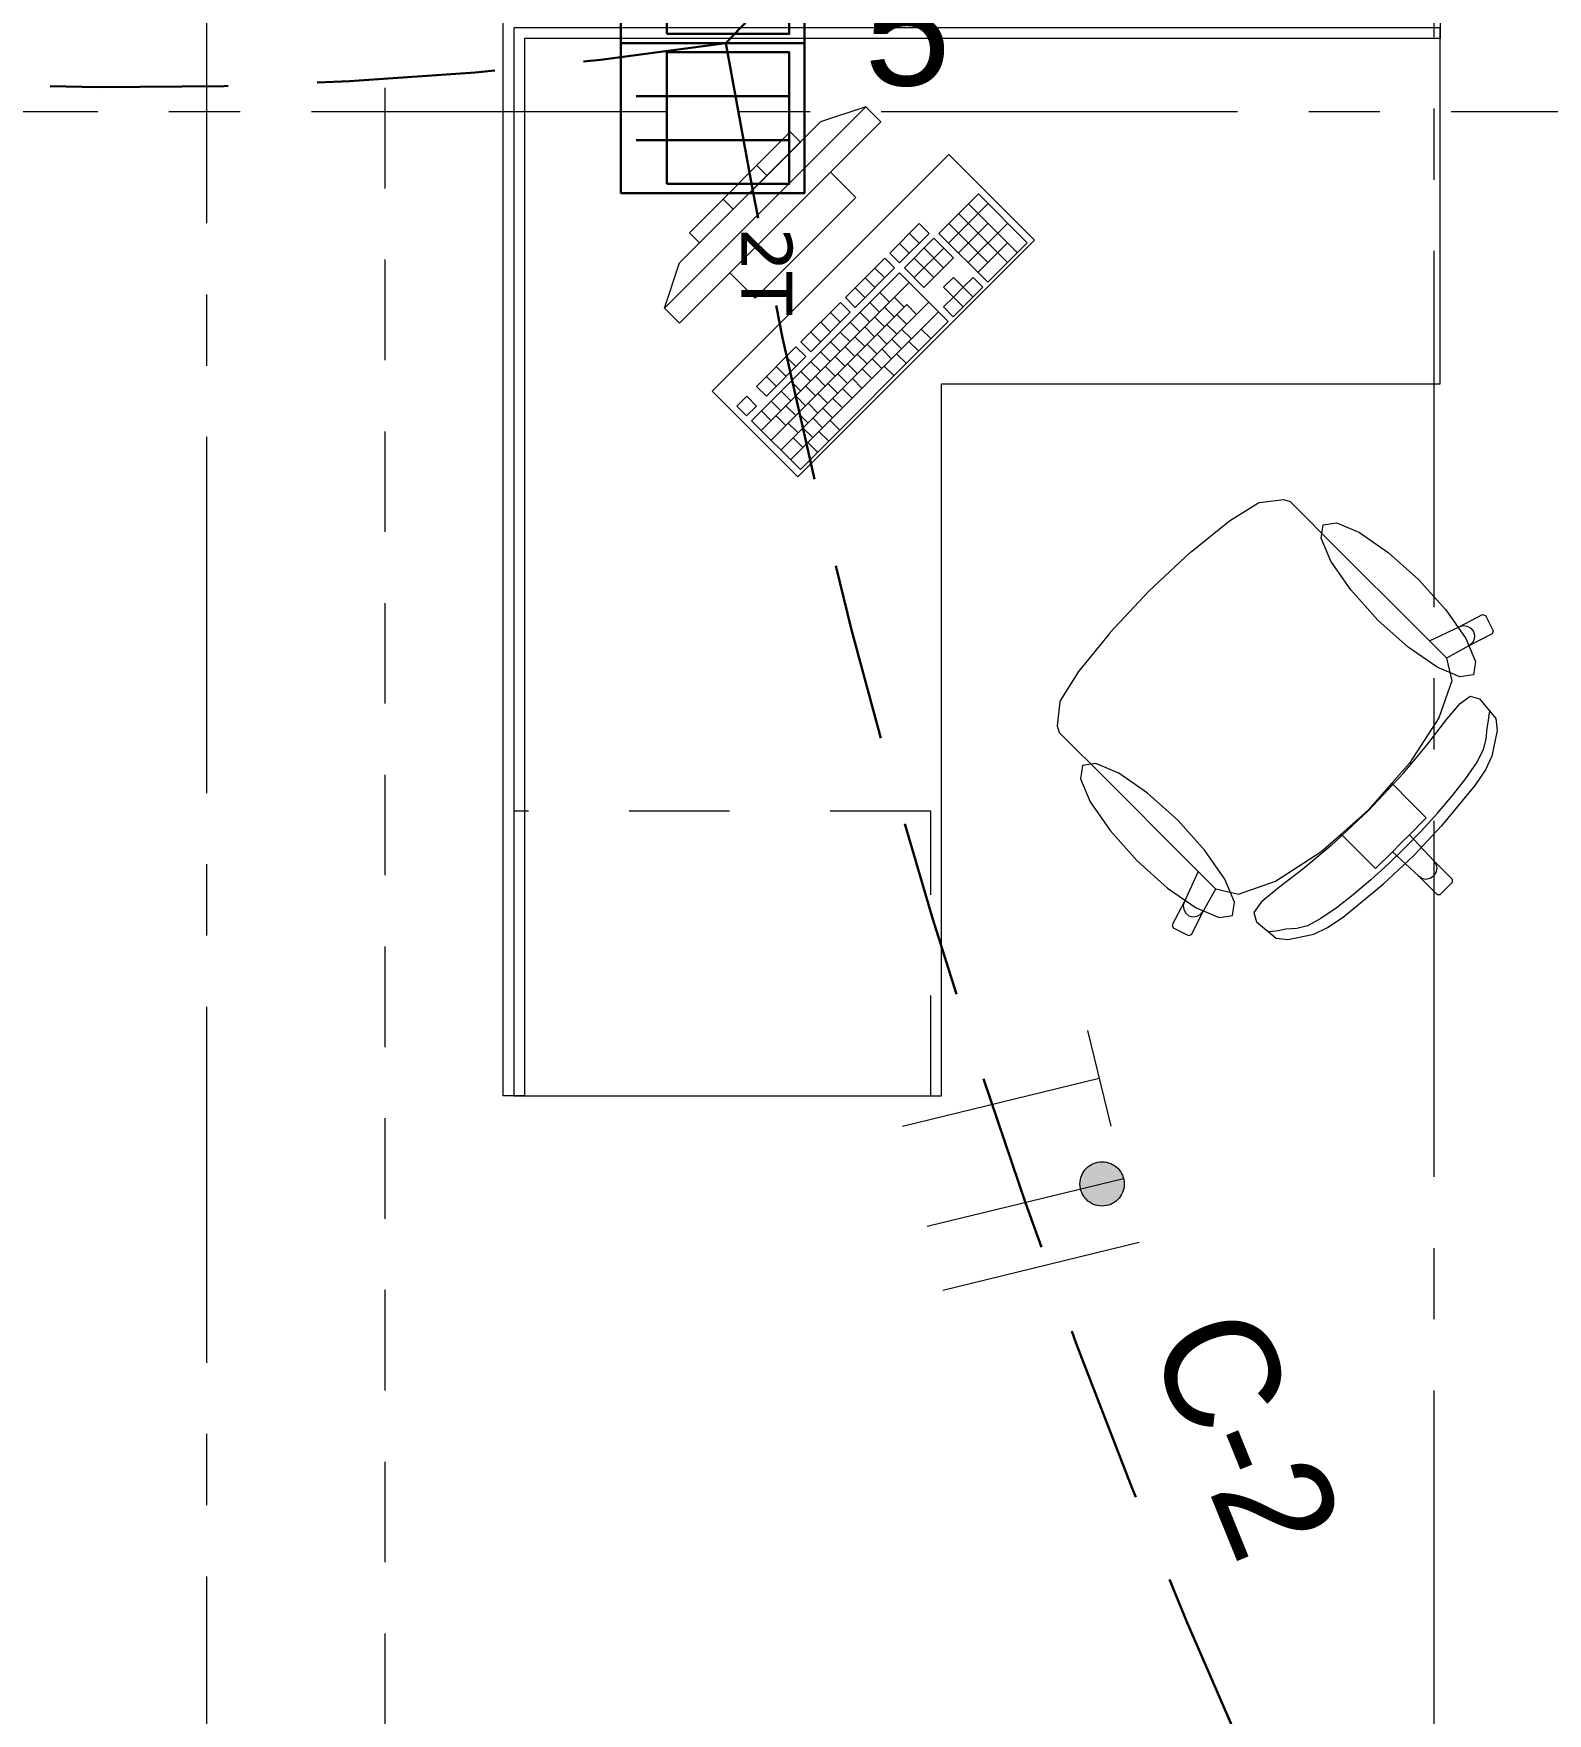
# Model space of a CAD drawing. Header units: inches. Extents: x -19 to 5698, y -728 to 92.
# Drawn here: x 314.577 to 316.702, y 32.158 to 34.516 of the extents above; entities that cross this region are included whole.
import ezdxf

# ---------------------------------------------------------------- set-up
doc = ezdxf.new("R2010")
doc.units = ezdxf.units.IN
doc.header["$MEASUREMENT"] = 0
for name, pattern in [('CONTINUA', [0]), ('HIDDEN', [0.375, 0.25, -0.125]), ('Hidden Line', [0.195611, 0.141111, -0.0545]), ('Punto & Raya', [0.65, 0.5, -0.075, 0, -0.075]), ('Rayas', [0.282222, 0.141111, -0.141111]), ('RAYITAS', [0.375, 0.25, -0.125])]:
    doc.linetypes.add(name, pattern=pattern)
doc.layers.get('0').update_dxf_attribs({"color": 61})
for name, color, linetype, lineweight in [('00 conduct tomacorr', 120, 'HIDDEN', 30), ('00 IE CKTO ILUMINACION', 3, 'Continuous', 50), ('00 IE LUZ EMERGENCIA', 253, 'Continuous', 0), ('T-TECHO-E', 150, 'Continuous', 20), ('TOMACORRIENTE', 22, 'RAYITAS', 9)]:
    doc.layers.add(name, color=color, linetype=linetype, lineweight=lineweight)
for name, color, linetype in [('02 _ ARQ _ ALB _ Ejes Generales', 251, 'Continuous'), ('08 _ STR _ EXT _ 09 Vigas', 251, 'Continuous'), ('Interior - Mobiliario', 7, 'Continuous'), ('Marcador - Secciones', 7, 'Continuous')]:
    doc.layers.add(name, color=color, linetype=linetype)
doc.styles.add('Annotative', font='arial.ttf')

# ---------------------------------------------------------------- blocks, each defined once
blk = doc.blocks.new('CAJA POP UP 6 MODULOS')
at = {"layer": '00 conduct tomacorr', "linetype": 'Continuous'}
for p, q in [((-0.095, -0.165), (-0.095, -0.0151)), ((-0.052, -0.165), (-0.052, -0.0151)), ((0.052, -0.165), (0.052, -0.0151)), ((0.095, -0.165), (0.095, -0.0151)), ((0, -0.165), (0, -0.18))]:
    blk.add_line(p, q, dxfattribs=at)
for points in [[(-0.147, 0), (0.147, 0), (0.147, -0.18), (-0.147, -0.18)], [(0, 0), (0.147, 0), (0.147, -0.18), (0, -0.18)]]:
    blk.add_lwpolyline(points, close=True, dxfattribs=at)
for points in [[(-0.138, -0.045), (-0.009, -0.045), (-0.009, -0.165), (-0.138, -0.165), (-0.138, -0.045)], [(0.009, -0.045), (0.138, -0.045), (0.138, -0.165), (0.009, -0.165), (0.009, -0.045)]]:
    blk.add_lwpolyline(points, dxfattribs=at)
at = {"color": 1, "insert": (-0.1807, -0.168), "char_height": 0.05, "attachment_point": 1, "rotation": 180}
blk.add_mtext_dynamic_manual_height_columns('{\\fVerdana|b0|i0|c0|p34;2T}', width=0.000481, gutter_width=0.1561, heights=[0], dxfattribs=at)
blk = doc.blocks.new('a')
at = {"layer": 'TOMACORRIENTE', "ltscale": 0.05}
h = blk.add_hatch(color=4, dxfattribs=at)
edge = h.paths.add_edge_path()
edge.add_arc((0, 0.0752), 0.0211, 0, 360)
at = {"layer": 'TOMACORRIENTE', "color": 4}
for p, q in [((-0.1455, 0.0963), (-0.0515, 0.0963)), ((-0.0985, 0.0963), (-0.0985, -0.0966)), ((0, 0.0963), (0, -0.0963)), ((0.0623, -0.0963), (0.0623, 0.0963))]:
    blk.add_line(p, q, dxfattribs=at)
blk.add_circle((0, 0.0752), 0.0211, dxfattribs=at)
blk = doc.blocks.new('CABLE 3FACE')
at = {"layer": 'T-TECHO-E', "rotation": 59.94170052614085}
blk.add_blockref('a', (0, 0), dxfattribs=at)

msp = doc.modelspace()

# ---------------------------------------------------------------- linework, layer by layer
at = {"layer": '00 conduct tomacorr'}
for centre, radius, start, end in [((312.8448, 37.2305, -0.0007), 3.8406, 314.7477, 6.5191), ((314.7061, 40.2016, -0.0007), 5.7607, 250.29535, 278.40898), ((325.4926, 36.2029, -0.0007), 10.0884, 189.70155, 208.82372)]:
    msp.add_arc(centre, radius, start, end, dxfattribs=at)
at = {"layer": '02 _ ARQ _ ALB _ Ejes Generales', "color": 251, "linetype": 'Punto & Raya', "lineweight": 13, "true_color": 0x636466}
msp.add_line((314.82, 3.05), (314.82, 44.9), dxfattribs=at)
at = {"layer": '08 _ STR _ EXT _ 09 Vigas', "color": 251, "linetype": 'Hidden Line', "lineweight": 13, "true_color": 0x636466}
msp.add_line((315.07, 30.2), (315.07, 39.4), dxfattribs=at)
at = {"layer": 'Interior - Mobiliario', "color": 175, "linetype": 'Continuous', "lineweight": 13}
for p, q in [((315.236, 34.5096), (315.236, 34.5396)), ((316.551, 34.5396), (316.551, 34.5096)), ((315.236, 33.0246), (315.236, 34.5096)), ((315.266, 34.5096), (315.266, 33.0246)), ((316.551, 34.5096), (315.266, 34.5096)), ((315.745, 34.4135), (315.4621, 34.1307)), ((315.745, 34.4135), (315.6813, 34.3923)), ((315.7662, 34.3923), (315.745, 34.4135)), ((315.4833, 34.1095), (315.7662, 34.3923)), ((315.4833, 34.1943), (315.6813, 34.3923)), ((315.6389, 34.3782), (315.4975, 34.2367)), ((315.653, 34.364), (315.6389, 34.3782)), ((315.5116, 34.2226), (315.653, 34.364)), ((315.6955, 34.3216), (315.554, 34.1802)), ((315.6059, 34.3169), (315.5917, 34.331)), ((315.7308, 34.2862), (315.6955, 34.3216)), ((315.5588, 34.2697), (315.5446, 34.2839)), ((315.5894, 34.1448), (315.7308, 34.2862)), ((315.9029, 34.2912), (315.8475, 34.2358)), ((315.8612, 34.2221), (315.9166, 34.2775)), ((315.9576, 34.2088), (315.8891, 34.2774)), ((315.9715, 34.2226), (315.9029, 34.2912)), ((315.82, 34.2495), (315.7785, 34.2079)), ((315.8337, 34.2357), (315.82, 34.2495)), ((315.9162, 34.1948), (315.8614, 34.2497)), ((315.875, 34.2084), (315.9165, 34.2499)), ((315.9438, 34.1949), (315.8752, 34.2635)), ((315.8887, 34.1947), (315.9441, 34.2501)), ((315.4975, 34.2367), (315.5116, 34.2226)), ((315.7922, 34.1942), (315.8337, 34.2357)), ((315.8406, 34.2289), (315.7991, 34.1873)), ((315.8199, 34.2219), (315.8062, 34.2356)), ((315.868, 34.2015), (315.8406, 34.2289)), ((315.8475, 34.2358), (315.9161, 34.1672)), ((315.7716, 34.201), (315.7162, 34.1456)), ((315.7853, 34.1873), (315.7716, 34.201)), ((315.7785, 34.2079), (315.7922, 34.1942)), ((315.806, 34.208), (315.7923, 34.2218)), ((315.8128, 34.1736), (315.8543, 34.2152)), ((315.8403, 34.1738), (315.8129, 34.2012)), ((315.8265, 34.1599), (315.868, 34.2015)), ((315.8542, 34.1876), (315.8268, 34.215)), ((315.9024, 34.181), (315.9439, 34.2225)), ((315.9161, 34.1672), (315.9715, 34.2226)), ((315.4621, 34.1307), (315.4833, 34.1943)), ((315.554, 34.1802), (315.5894, 34.1448)), ((315.7921, 34.1804), (315.5844, 33.9727)), ((315.7299, 34.1319), (315.7853, 34.1873)), ((315.7714, 34.1734), (315.7577, 34.1871)), ((315.8607, 34.1119), (315.7921, 34.1804)), ((315.7991, 34.1873), (315.8265, 34.1599)), ((315.5981, 33.959), (315.8058, 34.1667)), ((315.7437, 34.1457), (315.73, 34.1594)), ((315.7576, 34.1596), (315.7439, 34.1733)), ((315.8679, 34.1739), (315.854, 34.1601)), ((315.854, 34.1601), (315.8678, 34.1463)), ((315.8676, 34.1188), (315.9092, 34.1603)), ((315.8678, 34.1463), (315.8816, 34.1602)), ((315.8816, 34.1602), (315.8679, 34.1739)), ((315.8955, 34.174), (315.8816, 34.1602)), ((315.8953, 34.1465), (315.8816, 34.1602)), ((315.9092, 34.1603), (315.8955, 34.174)), ((315.4621, 34.1307), (315.4833, 34.1095)), ((315.6119, 33.9453), (315.8023, 34.1357)), ((315.6256, 33.9316), (315.8333, 34.1393)), ((315.7093, 34.1387), (315.6539, 34.0833)), ((315.723, 34.125), (315.7093, 34.1387)), ((315.7162, 34.1456), (315.7299, 34.1319)), ((315.7643, 34.1252), (315.7506, 34.1389)), ((315.7782, 34.139), (315.7644, 34.1527)), ((315.7849, 34.1184), (315.7712, 34.1321)), ((315.7988, 34.1322), (315.7851, 34.1459)), ((315.816, 34.122), (315.8023, 34.1357)), ((315.8678, 34.1463), (315.8539, 34.1325)), ((315.8539, 34.1325), (315.8676, 34.1188)), ((315.8815, 34.1326), (315.8678, 34.1463)), ((315.6393, 33.9179), (315.847, 34.1256)), ((315.653, 33.9041), (315.8607, 34.1119)), ((315.6676, 34.0696), (315.723, 34.125)), ((315.6953, 34.0973), (315.6816, 34.111)), ((315.7091, 34.1111), (315.6954, 34.1248)), ((315.7366, 34.0975), (315.7229, 34.1112)), ((315.7505, 34.1113), (315.7367, 34.125)), ((315.7711, 34.1045), (315.7574, 34.1182)), ((315.7883, 34.0943), (315.7746, 34.108)), ((315.8021, 34.1081), (315.7884, 34.1218)), ((315.6539, 34.0833), (315.6676, 34.0696)), ((315.6814, 34.0834), (315.6677, 34.0971)), ((315.7089, 34.0698), (315.6952, 34.0835)), ((315.7228, 34.0836), (315.7091, 34.0973)), ((315.7434, 34.0768), (315.7297, 34.0905)), ((315.7572, 34.0907), (315.7435, 34.1044)), ((315.7744, 34.0804), (315.7607, 34.0941)), ((315.7951, 34.0736), (315.7813, 34.0874)), ((315.8089, 34.0875), (315.7952, 34.1012)), ((315.8192, 34.0703), (315.8054, 34.084)), ((315.8365, 34.0876), (315.8228, 34.1013)), ((315.6469, 34.0764), (315.5915, 34.021)), ((315.6053, 34.0073), (315.6607, 34.0627)), ((315.6468, 34.0488), (315.6331, 34.0625)), ((315.6607, 34.0627), (315.6469, 34.0764)), ((315.6951, 34.0559), (315.6814, 34.0696)), ((315.7157, 34.0491), (315.702, 34.0629)), ((315.7296, 34.063), (315.7158, 34.0767)), ((315.7467, 34.0527), (315.733, 34.0664)), ((315.7606, 34.0666), (315.7469, 34.0803)), ((315.7674, 34.0459), (315.7537, 34.0597)), ((315.7812, 34.0598), (315.7675, 34.0735)), ((315.8019, 34.053), (315.7881, 34.0667)), ((315.633, 34.035), (315.6192, 34.0487)), ((315.6674, 34.0282), (315.6537, 34.0419)), ((315.6812, 34.0421), (315.6675, 34.0558)), ((315.688, 34.0214), (315.6743, 34.0352)), ((315.7019, 34.0353), (315.6881, 34.049)), ((315.719, 34.025), (315.7053, 34.0388)), ((315.7329, 34.0389), (315.7192, 34.0526)), ((315.7535, 34.0321), (315.7398, 34.0458)), ((315.7845, 34.0357), (315.7708, 34.0494)), ((315.5915, 34.021), (315.6053, 34.0073)), ((315.6191, 34.0211), (315.6054, 34.0348)), ((315.6397, 34.0005), (315.626, 34.0143)), ((315.6535, 34.0144), (315.6398, 34.0281)), ((315.6742, 34.0076), (315.6605, 34.0213)), ((315.7052, 34.0112), (315.6915, 34.0249)), ((315.7258, 34.0044), (315.7121, 34.0181)), ((315.7397, 34.0182), (315.726, 34.032)), ((315.5777, 34.0071), (315.5639, 33.9933)), ((315.5639, 33.9933), (315.5776, 33.9796)), ((315.5776, 33.9796), (315.5914, 33.9934)), ((315.5914, 33.9934), (315.5777, 34.0071)), ((315.6258, 33.9867), (315.6121, 34.0004)), ((315.6465, 33.9799), (315.6328, 33.9936)), ((315.6603, 33.9937), (315.6466, 34.0075)), ((315.6775, 33.9835), (315.6638, 33.9972)), ((315.6913, 33.9973), (315.6776, 34.0111)), ((315.6981, 33.9767), (315.6844, 33.9904)), ((315.712, 33.9906), (315.6983, 34.0043)), ((315.5844, 33.9727), (315.653, 33.9041)), ((315.612, 33.9728), (315.5983, 33.9866)), ((315.6326, 33.9661), (315.6189, 33.9798)), ((315.6498, 33.9558), (315.6361, 33.9695)), ((315.6636, 33.9696), (315.6499, 33.9834)), ((315.6843, 33.9629), (315.6706, 33.9766)), ((315.7084, 33.9595), (315.6947, 33.9732)), ((315.6566, 33.9352), (315.6429, 33.9489)), ((315.6704, 33.949), (315.6567, 33.9627)), ((315.6772, 33.9284), (315.6635, 33.9421)), ((315.6928, 33.944), (315.6791, 33.9577)), ((316.2553, 33.8323), (316.2953, 33.8572)), ((316.2953, 33.8572), (316.2974, 33.8581)), ((316.2974, 33.8581), (316.3313, 33.8621)), ((316.3313, 33.8621), (316.3406, 33.8592)), ((316.3406, 33.8592), (316.3626, 33.8373)), ((316.2016, 33.7887), (316.2553, 33.8323)), ((316.3626, 33.8373), (316.3881, 33.8118)), ((316.3881, 33.8118), (316.536, 33.6639)), ((316.1424, 33.7332), (316.2008, 33.788)), ((316.2008, 33.788), (316.2016, 33.7887)), ((316.1424, 33.7332), (316.0876, 33.6749)), ((316.536, 33.6639), (316.5777, 33.6835)), ((316.5777, 33.6835), (316.6108, 33.7005)), ((316.5777, 33.6835), (316.5834, 33.6851)), ((316.5834, 33.6851), (316.5892, 33.6844)), ((316.5892, 33.6844), (316.5943, 33.6816)), ((316.5943, 33.6816), (316.5979, 33.677)), ((316.6108, 33.7005), (316.6149, 33.6992)), ((316.6149, 33.6992), (316.6257, 33.6778)), ((316.0869, 33.674), (316.0433, 33.6204)), ((316.0876, 33.6749), (316.0869, 33.674)), ((316.5602, 33.6397), (316.536, 33.6639)), ((316.6243, 33.6737), (316.5912, 33.6568)), ((316.5959, 33.6604), (316.5912, 33.6568)), ((316.5988, 33.6656), (316.5959, 33.6604)), ((316.5979, 33.677), (316.5995, 33.6714)), ((316.5995, 33.6714), (316.5988, 33.6656)), ((316.6257, 33.6778), (316.6243, 33.6737)), ((316.5912, 33.6568), (316.5602, 33.6395)), ((316.5602, 33.6397), (316.5602, 33.6395)), ((316.5602, 33.6395), (316.5677, 33.6075)), ((316.0433, 33.6204), (316.0184, 33.5803)), ((316.5677, 33.6075), (316.5494, 33.5555)), ((316.0175, 33.5782), (316.0135, 33.5443)), ((316.0184, 33.5803), (316.0175, 33.5782)), ((316.5605, 33.5535), (316.5791, 33.5758)), ((316.5791, 33.5758), (316.5934, 33.5858)), ((316.5934, 33.5858), (316.6063, 33.5824)), ((316.6063, 33.5824), (316.6295, 33.5545)), ((316.6199, 33.5598), (316.6207, 33.5643)), ((316.0135, 33.5443), (316.0164, 33.535)), ((316.5494, 33.5555), (316.508, 33.4917)), ((316.5326, 33.5173), (316.5605, 33.5535)), ((316.6159, 33.5256), (316.6171, 33.541)), ((316.6171, 33.541), (316.6191, 33.5518)), ((316.6191, 33.5518), (316.6199, 33.5598)), ((316.6295, 33.5545), (316.6314, 33.5378)), ((316.0164, 33.535), (316.0383, 33.513)), ((316.4998, 33.478), (316.5326, 33.5173)), ((316.612, 33.5109), (316.6159, 33.5256)), ((316.6314, 33.5378), (316.6236, 33.5016)), ((316.0383, 33.513), (316.0639, 33.4875)), ((316.602, 33.492), (316.612, 33.5109)), ((316.6236, 33.5016), (316.6147, 33.4824)), ((316.0639, 33.4875), (316.2117, 33.3397)), ((316.4504, 33.4253), (316.4998, 33.478)), ((316.508, 33.4917), (316.4832, 33.4636)), ((316.5686, 33.4464), (316.5872, 33.4702)), ((316.5872, 33.4702), (316.602, 33.492)), ((316.6147, 33.4824), (316.5998, 33.4607)), ((316.4832, 33.4636), (316.4499, 33.4257)), ((316.4832, 33.4636), (316.5106, 33.4362)), ((316.5475, 33.4216), (316.5686, 33.4464)), ((316.5998, 33.4607), (316.5529, 33.404)), ((316.4504, 33.4253), (316.3976, 33.3758)), ((316.4121, 33.3924), (316.4499, 33.4257)), ((316.5106, 33.4362), (316.5317, 33.415)), ((316.5249, 33.397), (316.5475, 33.4216)), ((316.5317, 33.415), (316.5081, 33.3914)), ((316.5529, 33.404), (316.5138, 33.3618)), ((316.3976, 33.3758), (316.3583, 33.3431)), ((316.3839, 33.3676), (316.4121, 33.3924)), ((316.4121, 33.3924), (316.4394, 33.365)), ((316.4842, 33.3675), (316.4962, 33.3795)), ((316.5081, 33.3914), (316.4962, 33.3795)), ((316.5021, 33.3735), (316.5249, 33.397)), ((316.5081, 33.3914), (316.5421, 33.3549)), ((316.3201, 33.3263), (316.3839, 33.3676)), ((316.4394, 33.365), (316.4606, 33.3439)), ((316.4606, 33.3439), (316.4842, 33.3675)), ((316.4716, 33.3227), (316.5138, 33.3618)), ((316.5021, 33.3735), (316.4786, 33.3507)), ((316.4842, 33.3675), (316.5207, 33.3335)), ((316.5421, 33.3549), (316.5453, 33.35)), ((316.5421, 33.3549), (316.5682, 33.3288)), ((316.2117, 33.3397), (316.1921, 33.2979)), ((316.2359, 33.3154), (316.2117, 33.3397)), ((316.3583, 33.3431), (316.3221, 33.3152)), ((316.454, 33.3282), (316.4292, 33.307)), ((316.4786, 33.3507), (316.454, 33.3282)), ((316.5207, 33.3335), (316.5256, 33.3303)), ((316.5207, 33.3335), (316.5468, 33.3074)), ((316.5256, 33.3303), (316.5313, 33.3292)), ((316.5313, 33.3292), (316.5371, 33.3304)), ((316.5371, 33.3304), (316.542, 33.3336)), ((316.5453, 33.3385), (316.542, 33.3336)), ((316.5453, 33.35), (316.5464, 33.3443)), ((316.5464, 33.3443), (316.5453, 33.3385)), ((316.5682, 33.3288), (316.5682, 33.3245)), ((316.2189, 33.2844), (316.2362, 33.3154)), ((316.2359, 33.3154), (316.2362, 33.3154)), ((316.2362, 33.3154), (316.2681, 33.3079)), ((316.2681, 33.3079), (316.3201, 33.3263)), ((316.3221, 33.3152), (316.2998, 33.2965)), ((316.4292, 33.307), (316.4054, 33.2884)), ((316.4149, 33.2759), (316.4716, 33.3227)), ((316.5468, 33.3074), (316.5511, 33.3075)), ((316.5511, 33.3075), (316.5596, 33.316)), ((316.5682, 33.3245), (316.5596, 33.316)), ((316.1921, 33.2979), (316.1752, 33.2648)), ((316.1921, 33.2979), (316.1905, 33.2923)), ((316.1905, 33.2923), (316.1912, 33.2864)), ((316.1912, 33.2864), (316.194, 33.2813)), ((316.194, 33.2813), (316.1986, 33.2777)), ((316.2019, 33.2513), (316.2189, 33.2844)), ((316.2152, 33.2798), (316.2189, 33.2844)), ((316.2998, 33.2965), (316.2898, 33.2822)), ((316.2898, 33.2822), (316.2932, 33.2693)), ((316.4054, 33.2884), (316.3836, 33.2736)), ((316.1752, 33.2648), (316.1765, 33.2608)), ((316.1765, 33.2608), (316.1978, 33.2499)), ((316.1986, 33.2777), (316.2042, 33.2762)), ((316.2042, 33.2762), (316.2101, 33.2769)), ((316.2101, 33.2769), (316.2152, 33.2798)), ((316.2932, 33.2693), (316.3211, 33.2461)), ((316.3239, 33.2565), (316.3158, 33.2557)), ((316.3346, 33.2586), (316.3239, 33.2565)), ((316.35, 33.2597), (316.3346, 33.2586)), ((316.3648, 33.2636), (316.35, 33.2597)), ((316.3836, 33.2736), (316.3648, 33.2636)), ((316.374, 33.252), (316.3932, 33.261)), ((316.3932, 33.261), (316.4149, 33.2759)), ((316.1978, 33.2499), (316.2019, 33.2513)), ((316.3158, 33.2557), (316.3113, 33.2549)), ((316.3211, 33.2461), (316.3379, 33.2442)), ((316.3379, 33.2442), (316.374, 33.252)), ((315.266, 33.0246), (315.236, 33.0246))]:
    msp.add_line(p, q, dxfattribs=at)
at = {"layer": 'Interior - Mobiliario', "color": 175, "linetype": 'Rayas', "lineweight": 13}
for p, q in [((315.836, 33.4246), (315.251, 33.4246)), ((315.836, 33.0246), (315.836, 33.4246))]:
    msp.add_line(p, q, dxfattribs=at)
at = {"layer": 'Interior - Mobiliario', "color": 175, "linetype": 'Continuous', "lineweight": 13, "flags": 128}
for points in [[(315.251, 34.5246), (315.251, 33.0246), (315.851, 33.0246), (315.851, 34.0246), (316.551, 34.0246), (316.551, 34.5246)], [(315.5293, 34.014), (315.6495, 33.8938), (315.9818, 34.2261), (315.8616, 34.3463)], [(316.5209, 33.7497), (316.559, 33.7072), (316.587, 33.6668), (316.6006, 33.6348), (316.5978, 33.6159), (316.5789, 33.613), (316.5468, 33.6266), (316.5064, 33.6546), (316.4639, 33.6928), (316.4258, 33.7353), (316.3978, 33.7756), (316.3842, 33.8077), (316.387, 33.8266), (316.406, 33.8295), (316.438, 33.8159), (316.4784, 33.7878)], [(316.1259, 33.3548), (316.1684, 33.3166), (316.2088, 33.2886), (316.2409, 33.275), (316.2598, 33.2779), (316.2626, 33.2968), (316.249, 33.3288), (316.221, 33.3692), (316.1829, 33.4117), (316.1404, 33.4498), (316.1, 33.4779), (316.0679, 33.4915), (316.049, 33.4886), (316.0462, 33.4697), (316.0598, 33.4376), (316.0878, 33.3972)]]:
    msp.add_lwpolyline(points, close=True, dxfattribs=at)
at = {"layer": 'Marcador - Secciones', "color": 251, "linetype": 'Punto & Raya', "lineweight": 13, "true_color": 0x636466}
for p, q in [((316.5425, 46.2111), (316.5425, 0.8878)), ((282.1667, 34.4067), (333.4403, 34.4067))]:
    msp.add_line(p, q, dxfattribs=at)

# ---------------------------------------------------------------- block references
at = {"layer": '00 conduct tomacorr'}
for name, p, xscale, yscale, zscale, rotation in [('CAJA POP UP 6 MODULOS', (315.401, 34.5029, -0.0007), 1.432830642179531, 1.432830642179531, 1.432830642179531, 89.99999999999997), ('CABLE 3FACE', (315.969, 32.8748, -0.0007), 1.47256122672843, 1.47256122672843, 1.47256122672843, 223.7917060525977)]:
    msp.add_blockref(name, p, dxfattribs=dict(at, xscale=xscale, yscale=yscale, zscale=zscale, rotation=rotation))

# ---------------------------------------------------------------- texts
at = {"layer": '00 IE CKTO ILUMINACION', "color": 4, "linetype": 'CONTINUA', "lineweight": 15}
msp.add_text('C-2', height=0.15962, rotation=292.1072, dxfattribs=at).set_placement((316.1407, 32.6803, -0.0007))
at = {"layer": '00 IE LUZ EMERGENCIA', "style": 'Annotative'}
msp.add_attdef('5', (315.7427, 34.4434, -0.0007), '', height=0.1562, dxfattribs=at)

doc.saveas('drawing.dxf')
